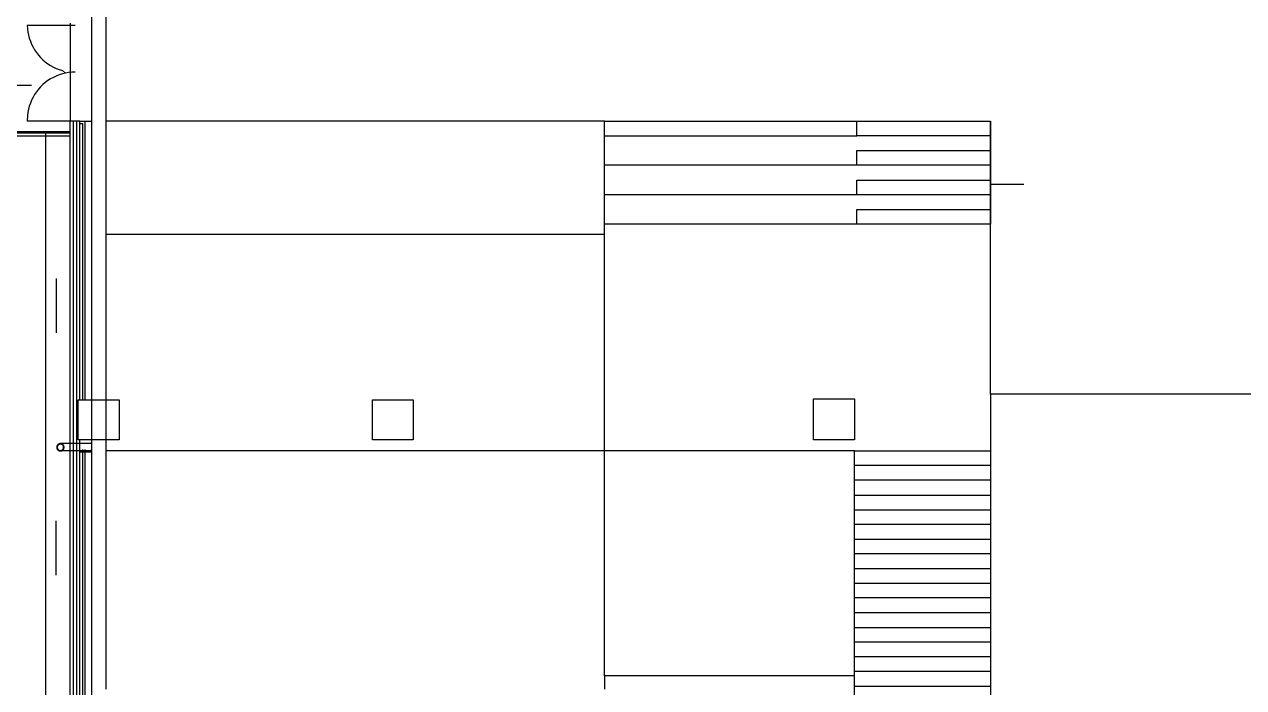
# Model space of a CAD drawing. Extents: x -81148 to 10972, y -53931 to 52487.
# Drawn here: x -67642 to -42772, y -22440 to -8911 of the extents above; entities that cross this region are included whole.
import ezdxf

# ---------------------------------------------------------------- set-up
doc = ezdxf.new("R2010")
doc.units = 0
doc.layers.get('0').update_dxf_attribs({"linetype": 'CONTINUOUS'})

msp = doc.modelspace()

# ---------------------------------------------------------------- linework, layer by layer
for p, q in [((-66275, -8386), (-66275, -16569)), ((-65975, -10886), (-65975, -8586)), ((-67583, -8936), (-67579, -9002)), ((-66608, -8936), (-67583, -8936)), ((-66708, -8886), (-66708, -10886)), ((-67579, -9002), (-67570, -9067)), ((-67570, -9067), (-67558, -9131)), ((-67558, -9131), (-67541, -9194)), ((-67541, -9194), (-67520, -9256)), ((-67520, -9256), (-67495, -9317)), ((-67495, -9317), (-67465, -9375)), ((-67465, -9375), (-67432, -9432)), ((-67432, -9432), (-67396, -9486)), ((-67396, -9486), (-67355, -9538)), ((-67355, -9538), (-67312, -9586)), ((-67312, -9586), (-67265, -9632)), ((-67265, -9632), (-67215, -9675)), ((-67215, -9675), (-67162, -9714)), ((-67162, -9714), (-67107, -9749)), ((-67107, -9749), (-67050, -9781)), ((-67050, -9781), (-66990, -9808)), ((-66990, -9808), (-66929, -9832)), ((-66929, -9941), (-66990, -9965)), ((-66929, -9832), (-66867, -9851)), ((-66867, -9921), (-66929, -9941)), ((-66867, -9851), (-66803, -9906)), ((-66803, -9906), (-66867, -9921)), ((-66739, -9895), (-66803, -9906)), ((-66673, -9889), (-66739, -9895)), ((-66608, -9886), (-66673, -9889)), ((-68964, -10148), (-67494, -10148)), ((-67312, -10186), (-67355, -10235)), ((-67265, -10141), (-67312, -10186)), ((-67215, -10098), (-67265, -10141)), ((-67162, -10059), (-67215, -10098)), ((-67107, -10024), (-67162, -10059)), ((-67050, -9992), (-67107, -10024)), ((-66990, -9965), (-67050, -9992)), ((-67465, -10398), (-67495, -10456)), ((-67432, -10341), (-67465, -10398)), ((-67396, -10287), (-67432, -10341)), ((-67355, -10235), (-67396, -10287)), ((-67558, -10642), (-67570, -10706)), ((-67541, -10579), (-67558, -10642)), ((-67520, -10517), (-67541, -10579)), ((-67495, -10456), (-67520, -10517)), ((-67579, -10771), (-67583, -10886)), ((-66608, -10886), (-67583, -10886)), ((-67570, -10706), (-67579, -10771)), ((-66641, -10886), (-66708, -10886)), ((-66708, -11187), (-66708, -10886)), ((-66641, -38620), (-66641, -10886)), ((-66575, -10886), (-66641, -10886)), ((-66575, -38553), (-66575, -10886)), ((-66508, -10886), (-66575, -10886)), ((-66508, -10886), (-66408, -10886)), ((-66508, -10936), (-66508, -10886)), ((-66508, -10936), (-66458, -10936)), ((-66508, -16569), (-66508, -10936)), ((-66458, -10936), (-66458, -16569)), ((-66408, -10886), (-66408, -16569)), ((-66408, -10886), (-66275, -10886)), ((-65975, -13195), (-65975, -10886)), ((-55808, -10886), (-65975, -10886)), ((-55808, -11186), (-55808, -10886)), ((-55808, -11186), (-55808, -10886)), ((-55808, -10886), (-50658, -10886)), ((-50658, -11186), (-50658, -10886)), ((-50658, -10886), (-47933, -10886)), ((-47933, -10886), (-47933, -11186)), ((-47933, -13612), (-47933, -10886)), ((-67998, -11097), (-66708, -11097)), ((-67968, -11127), (-67208, -11127)), ((-67908, -11187), (-66708, -11187)), ((-67208, -11127), (-67208, -25986)), ((-67208, -11127), (-66708, -11127)), ((-66708, -25986), (-66708, -11187)), ((-55808, -11786), (-55808, -11186)), ((-55808, -11186), (-50658, -11186)), ((-47933, -11186), (-50658, -11186)), ((-47933, -11186), (-47933, -11486)), ((-50658, -11786), (-50658, -11486)), ((-50658, -11486), (-47933, -11486)), ((-47933, -11486), (-47933, -11786)), ((-50658, -11786), (-55808, -11786)), ((-55808, -12386), (-55808, -11786)), ((-47933, -11786), (-50658, -11786)), ((-47933, -11786), (-47933, -12086)), ((-50658, -12386), (-50658, -12086)), ((-50658, -12086), (-47933, -12086)), ((-47933, -12086), (-47933, -12386)), ((-47252, -12179), (-47933, -12179)), ((-50658, -12386), (-55808, -12386)), ((-55808, -12986), (-55808, -12386)), ((-47933, -12386), (-50658, -12386)), ((-47933, -12386), (-47933, -12686)), ((-50658, -12986), (-50658, -12686)), ((-50658, -12686), (-47933, -12686)), ((-47933, -12686), (-47933, -12986)), ((-50658, -12986), (-55808, -12986)), ((-55808, -13195), (-55808, -12986)), ((-47933, -12986), (-50658, -12986)), ((-47933, -16451), (-47933, -12986)), ((-55808, -13195), (-65975, -13195)), ((-65975, -16569), (-65975, -13195)), ((-55808, -17612), (-55808, -13195)), ((-66995, -14096), (-66995, -14755)), ((-66995, -14755), (-66995, -15205)), ((-66543, -17386), (-66543, -16569)), ((-66543, -16569), (-66275, -16569)), ((-66275, -16569), (-66275, -17386)), ((-66275, -16569), (-65975, -16569)), ((-65975, -16569), (-65708, -16569)), ((-65975, -17386), (-65975, -16569)), ((-65708, -16569), (-65708, -17386)), ((-60543, -16569), (-59708, -16569)), ((-60543, -17386), (-60543, -16569)), ((-59708, -16569), (-59708, -17386)), ((-51543, -16551), (-50708, -16551)), ((-51543, -17386), (-51543, -16551)), ((-50708, -16551), (-50708, -17386)), ((-41708, -16451), (-47933, -16451)), ((-47933, -16451), (-47933, -17612)), ((-66275, -17386), (-66543, -17386)), ((-66508, -24469), (-66508, -17386)), ((-66275, -17386), (-66275, -24469)), ((-65975, -17386), (-66275, -17386)), ((-65975, -17612), (-65975, -17386)), ((-65708, -17386), (-65975, -17386)), ((-59708, -17386), (-60543, -17386)), ((-50708, -17386), (-51543, -17386)), ((-66980, -17523), (-66981, -17528)), ((-66981, -17528), (-66981, -17533)), ((-66981, -17533), (-66981, -17538)), ((-66981, -17538), (-66981, -17543)), ((-66981, -17543), (-66981, -17548)), ((-66981, -17548), (-66980, -17553)), ((-66979, -17519), (-66980, -17523)), ((-66980, -17553), (-66979, -17557)), ((-66977, -17514), (-66979, -17519)), ((-66979, -17557), (-66977, -17562)), ((-66976, -17509), (-66977, -17514)), ((-66977, -17562), (-66976, -17567)), ((-66974, -17505), (-66976, -17509)), ((-66976, -17567), (-66974, -17571)), ((-66971, -17501), (-66974, -17505)), ((-66974, -17571), (-66971, -17576)), ((-66969, -17496), (-66971, -17501)), ((-66970, -17525), (-66971, -17530)), ((-66971, -17530), (-66971, -17534)), ((-66971, -17534), (-66971, -17538)), ((-66971, -17538), (-66971, -17542)), ((-66971, -17542), (-66971, -17547)), ((-66971, -17547), (-66970, -17551)), ((-66971, -17576), (-66969, -17580)), ((-66969, -17521), (-66970, -17525)), ((-66970, -17551), (-66969, -17555)), ((-66966, -17492), (-66969, -17496)), ((-66968, -17517), (-66969, -17521)), ((-66969, -17555), (-66968, -17559)), ((-66969, -17580), (-66966, -17584)), ((-66966, -17513), (-66968, -17517)), ((-66968, -17559), (-66966, -17563)), ((-66963, -17489), (-66966, -17492)), ((-66965, -17509), (-66966, -17513)), ((-66966, -17563), (-66965, -17567)), ((-66966, -17584), (-66963, -17588)), ((-66963, -17506), (-66965, -17509)), ((-66965, -17567), (-66963, -17571)), ((-66959, -17485), (-66963, -17489)), ((-66960, -17502), (-66963, -17506)), ((-66963, -17571), (-66960, -17574)), ((-66963, -17588), (-66959, -17591)), ((-66958, -17498), (-66960, -17502)), ((-66960, -17574), (-66958, -17578)), ((-66956, -17482), (-66959, -17485)), ((-66959, -17591), (-66956, -17594)), ((-66955, -17495), (-66958, -17498)), ((-66958, -17578), (-66955, -17581)), ((-66952, -17479), (-66956, -17482)), ((-66956, -17594), (-66952, -17598)), ((-66952, -17492), (-66955, -17495)), ((-66955, -17581), (-66952, -17584)), ((-66948, -17476), (-66952, -17479)), ((-66949, -17489), (-66952, -17492)), ((-66952, -17584), (-66949, -17587)), ((-66952, -17598), (-66948, -17600)), ((-66946, -17486), (-66949, -17489)), ((-66949, -17587), (-66946, -17590)), ((-66944, -17473), (-66948, -17476)), ((-66948, -17600), (-66944, -17603)), ((-66942, -17484), (-66946, -17486)), ((-66946, -17590), (-66942, -17592)), ((-66939, -17471), (-66944, -17473)), ((-66944, -17603), (-66939, -17605)), ((-66939, -17482), (-66942, -17484)), ((-66942, -17592), (-66939, -17594)), ((-66935, -17469), (-66939, -17471)), ((-66935, -17480), (-66939, -17482)), ((-66939, -17594), (-66935, -17596)), ((-66939, -17605), (-66935, -17607)), ((-66930, -17467), (-66935, -17469)), ((-66931, -17478), (-66935, -17480)), ((-66935, -17596), (-66931, -17598)), ((-66935, -17607), (-66930, -17609)), ((-66927, -17477), (-66931, -17478)), ((-66931, -17598), (-66927, -17600)), ((-66926, -17466), (-66930, -17467)), ((-66930, -17609), (-66926, -17611)), ((-66923, -17475), (-66927, -17477)), ((-66927, -17600), (-66923, -17601)), ((-66921, -17464), (-66926, -17466)), ((-66926, -17611), (-66921, -17612)), ((-66919, -17474), (-66923, -17475)), ((-66923, -17601), (-66919, -17602)), ((-66916, -17464), (-66921, -17464)), ((-66921, -17612), (-66916, -17612)), ((-66915, -17474), (-66919, -17474)), ((-66919, -17602), (-66915, -17603)), ((-66911, -17463), (-66916, -17464)), ((-66916, -17612), (-66911, -17613)), ((-66911, -17473), (-66915, -17474)), ((-66915, -17603), (-66911, -17603)), ((-66906, -17463), (-66911, -17463)), ((-66906, -17473), (-66911, -17473)), ((-66911, -17603), (-66906, -17603)), ((-66911, -17613), (-66906, -17613)), ((-66901, -17463), (-66906, -17463)), ((-66275, -17463), (-66906, -17463)), ((-66902, -17473), (-66906, -17473)), ((-66906, -17603), (-66902, -17603)), ((-66906, -17613), (-66901, -17613)), ((-66275, -17613), (-66906, -17613)), ((-66898, -17474), (-66902, -17473)), ((-66902, -17603), (-66898, -17603)), ((-66897, -17464), (-66901, -17463)), ((-66901, -17613), (-66897, -17612)), ((-66894, -17474), (-66898, -17474)), ((-66898, -17603), (-66894, -17602)), ((-66892, -17464), (-66897, -17464)), ((-66897, -17612), (-66892, -17612)), ((-66890, -17475), (-66894, -17474)), ((-66894, -17602), (-66890, -17601)), ((-66887, -17466), (-66892, -17464)), ((-66892, -17612), (-66887, -17611)), ((-66885, -17477), (-66890, -17475)), ((-66890, -17601), (-66885, -17600)), ((-66882, -17467), (-66887, -17466)), ((-66887, -17611), (-66882, -17609)), ((-66881, -17478), (-66885, -17477)), ((-66885, -17600), (-66881, -17598)), ((-66878, -17469), (-66882, -17467)), ((-66882, -17609), (-66878, -17607)), ((-66878, -17480), (-66881, -17478)), ((-66881, -17598), (-66878, -17596)), ((-66873, -17471), (-66878, -17469)), ((-66874, -17482), (-66878, -17480)), ((-66878, -17596), (-66874, -17594)), ((-66878, -17607), (-66873, -17605)), ((-66870, -17484), (-66874, -17482)), ((-66874, -17594), (-66870, -17592)), ((-66869, -17473), (-66873, -17471)), ((-66873, -17605), (-66869, -17603)), ((-66867, -17486), (-66870, -17484)), ((-66870, -17592), (-66867, -17590)), ((-66865, -17476), (-66869, -17473)), ((-66869, -17603), (-66865, -17600)), ((-66863, -17489), (-66867, -17486)), ((-66867, -17590), (-66863, -17587)), ((-66861, -17479), (-66865, -17476)), ((-66865, -17600), (-66861, -17598)), ((-66860, -17492), (-66863, -17489)), ((-66863, -17587), (-66860, -17584)), ((-66857, -17482), (-66861, -17479)), ((-66861, -17598), (-66857, -17594)), ((-66857, -17495), (-66860, -17492)), ((-66860, -17584), (-66857, -17581)), ((-66853, -17485), (-66857, -17482)), ((-66855, -17498), (-66857, -17495)), ((-66857, -17581), (-66855, -17578)), ((-66857, -17594), (-66853, -17591)), ((-66852, -17502), (-66855, -17498)), ((-66855, -17578), (-66852, -17574)), ((-66850, -17489), (-66853, -17485)), ((-66853, -17591), (-66850, -17588)), ((-66850, -17506), (-66852, -17502)), ((-66852, -17574), (-66850, -17571)), ((-66847, -17492), (-66850, -17489)), ((-66848, -17509), (-66850, -17506)), ((-66850, -17571), (-66848, -17567)), ((-66850, -17588), (-66847, -17584)), ((-66846, -17513), (-66848, -17509)), ((-66848, -17567), (-66846, -17563)), ((-66844, -17496), (-66847, -17492)), ((-66847, -17584), (-66844, -17580)), ((-66845, -17517), (-66846, -17513)), ((-66846, -17563), (-66845, -17559)), ((-66844, -17521), (-66845, -17517)), ((-66845, -17559), (-66844, -17555)), ((-66841, -17501), (-66844, -17496)), ((-66843, -17525), (-66844, -17521)), ((-66844, -17555), (-66843, -17551)), ((-66844, -17580), (-66841, -17576)), ((-66842, -17530), (-66843, -17525)), ((-66843, -17551), (-66842, -17547)), ((-66841, -17534), (-66842, -17530)), ((-66842, -17547), (-66841, -17542)), ((-66839, -17505), (-66841, -17501)), ((-66841, -17538), (-66841, -17534)), ((-66841, -17542), (-66841, -17538)), ((-66841, -17576), (-66839, -17571)), ((-66837, -17509), (-66839, -17505)), ((-66839, -17571), (-66837, -17567)), ((-66835, -17514), (-66837, -17509)), ((-66837, -17567), (-66835, -17562)), ((-66834, -17519), (-66835, -17514)), ((-66835, -17562), (-66834, -17557)), ((-66833, -17523), (-66834, -17519)), ((-66834, -17557), (-66833, -17553)), ((-66832, -17528), (-66833, -17523)), ((-66833, -17553), (-66832, -17548)), ((-66831, -17533), (-66832, -17528)), ((-66832, -17548), (-66831, -17543)), ((-66831, -17538), (-66831, -17533)), ((-66831, -17543), (-66831, -17538)), ((-66275, -17636), (-66508, -17636)), ((-66458, -17586), (-66458, -24469)), ((-66408, -17586), (-66408, -24469)), ((-55808, -17612), (-65975, -17612)), ((-65975, -22469), (-65975, -17612)), ((-55808, -22201), (-55808, -17612)), ((-50708, -17612), (-55808, -17612)), ((-50708, -17912), (-50708, -17612)), ((-50708, -17612), (-47933, -17612)), ((-47933, -17612), (-47933, -17912)), ((-47933, -17912), (-50708, -17912)), ((-50708, -18212), (-50708, -17912)), ((-47933, -17912), (-47933, -18212)), ((-47933, -18212), (-50708, -18212)), ((-50708, -18512), (-50708, -18212)), ((-47933, -18212), (-47933, -18512)), ((-50708, -18812), (-50708, -18512)), ((-50708, -18512), (-47933, -18512)), ((-47933, -18512), (-47933, -18812)), ((-50708, -19112), (-50708, -18812)), ((-50708, -18812), (-47933, -18812)), ((-47933, -18812), (-47933, -19112)), ((-66995, -19485), (-66995, -19035)), ((-47933, -19112), (-50708, -19112)), ((-50708, -19412), (-50708, -19112)), ((-47933, -19112), (-47933, -19412)), ((-66995, -20144), (-66995, -19485)), ((-50708, -19712), (-50708, -19412)), ((-50708, -19412), (-47933, -19412)), ((-47933, -19412), (-47933, -19712)), ((-47933, -19712), (-50708, -19712)), ((-50708, -20012), (-50708, -19712)), ((-47933, -19712), (-47933, -20012)), ((-50708, -20312), (-50708, -20012)), ((-50708, -20012), (-47933, -20012)), ((-47933, -20012), (-47933, -20312)), ((-50708, -20612), (-50708, -20312)), ((-50708, -20312), (-47933, -20312)), ((-47933, -20312), (-47933, -20612)), ((-47933, -20612), (-50708, -20612)), ((-50708, -20912), (-50708, -20612)), ((-47933, -20612), (-47933, -20912)), ((-47933, -20912), (-50708, -20912)), ((-50708, -21212), (-50708, -20912)), ((-47933, -20912), (-47933, -21212)), ((-50708, -21512), (-50708, -21212)), ((-50708, -21212), (-47933, -21212)), ((-47933, -21212), (-47933, -21512)), ((-47933, -21512), (-50708, -21512)), ((-50708, -21812), (-50708, -21512)), ((-47933, -21512), (-47933, -21812)), ((-47933, -21812), (-50708, -21812)), ((-50708, -22112), (-50708, -21812)), ((-47933, -21812), (-47933, -22112)), ((-47933, -22112), (-50708, -22112)), ((-50708, -22201), (-50708, -22112)), ((-47933, -22112), (-47933, -22412)), ((-50708, -22201), (-55808, -22201)), ((-55808, -22201), (-55808, -22469)), ((-50708, -22412), (-50708, -22201)), ((-50708, -22712), (-50708, -22412)), ((-50708, -22412), (-47933, -22412)), ((-47933, -22412), (-47933, -22712))]:
    msp.add_line(p, q)

doc.saveas('drawing.dxf')
